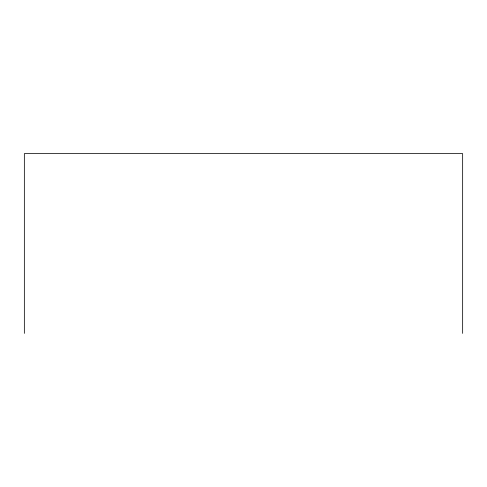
<?xml version="1.0" encoding="UTF-8"?>
<svg xmlns="http://www.w3.org/2000/svg" width="487" height="487" viewBox="0 0 487 487"><rect width="100%" height="100%" fill="white"/><g stroke="black" fill="none" stroke-linecap="round" stroke-linejoin="round"><path stroke-width="0.73" d="M462.65 333.382L462.65 153.618L24.35 153.618L24.35 333.382"/></g></svg>
